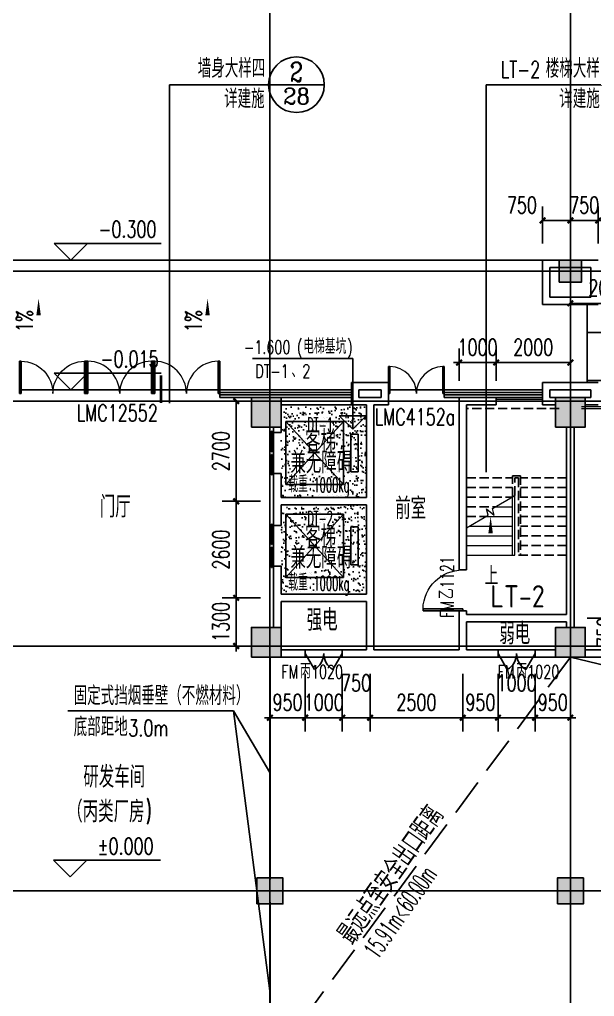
# Model space of a CAD drawing. Extents: x 1738711 to 2346805, y 1189731 to 2516152.
# Drawn here: x 1968442 to 1983942, y 1590683 to 1617006 of the extents above; entities that cross this region are included whole.
import ezdxf
from ezdxf.enums import TextEntityAlignment as Align

# ---------------------------------------------------------------- set-up
doc = ezdxf.new("R2010")
doc.units = 0
doc.header["$LTSCALE"] = 1000
doc.header["$MEASUREMENT"] = 0
doc.linetypes.add('DASH', pattern=[0.35, 0.25, -0.1])
doc.linetypes.add('复件 140224通州运河二期售楼部条件图_t3$0$X-ME SHAFT SH$0$X-B2$0$WATER_LINE', pattern=[0])
for name, color, linetype in [('_line1', 151, 'Continuous'), ('AR-TEXT', 7, 'Continuous'), ('COLUMN', 9, 'Continuous'), ('DIM_ELEV', 3, 'Continuous'), ('DIM_IDEN', 3, 'Continuous'), ('DIM_LEAD', 3, 'Continuous'), ('DIM_SYMB', 3, 'Continuous'), ('DOTE', 1, 'Continuous'), ('EVTR', 2, 'Continuous'), ('PUB_DIM', 3, 'Continuous'), ('PUB_HATCH', 8, 'Continuous'), ('PUB_TEXT', 7, 'Continuous'), ('WALL', 40, 'Continuous'), ('WINDOW', 144, 'Continuous'), ('WINDOW_TEXT', 7, 'Continuous'), ('文字', 6, 'Continuous'), ('疏散距离', 211, 'DASH'), ('看线', 8, 'Continuous')]:
    doc.layers.add(name, color=color, linetype=linetype)
doc.layers.add('STAIR', color=2, linetype='Continuous', lineweight=5)
doc.layers.add('栏杆', color=6, linetype='Continuous', lineweight=15)
doc.styles.add('_TCH_DIM', font='SIMPLEX', dxfattribs={"bigfont": 'GBCBIG'})
doc.styles.add('_TCH_DIM_T3', font='SIMPLEX', dxfattribs={"width": 0.705882, "bigfont": 'GBCBIG'})
doc.styles.add('_TCH_LABEL', font='COMPLEX', dxfattribs={"bigfont": 'GBCBIG'})
doc.styles.add('_TCH_WINDOW', font='SIMPLEX', dxfattribs={"height": 3.5, "bigfont": 'GBCBIG'})
doc.styles.get("Standard").update_dxf_attribs({"font": 'gbenor.shx', "bigfont": 'gbcbig.shx'})
doc.dimstyles.new('_TCH_ARCH&&150', dxfattribs={"dimtxt": 446.25, "dimasz": 150, "dimexe": 375, "dimexo": 450, "dimgap": 189.375, "dimtad": 1, "dimdec": 0, "dimzin": 0, "dimdsep": 46, "dimtxsty": '_TCH_DIM_T3', "dimblk": 'ARCHTICK', "dimcen": 0.09, "dimclrt": 7, "dimazin": 2, "dimtfac": 1, "dimtdec": 0, "dimtix": 1, "dimtmove": 2, "dimatfit": 3, "dimfxl": 1, "dimtolj": 1, "dimtzin": 0, "dimarcsym": 0})
pattern_1 = [(37.5, (0, 0), (-8.000156, 244.706619), [0, -193.04, 0, -215.9, 0, -206.375]), (7.5, (0, 0), (224.76164, 358.41255), [0, -104.14, 0, -173.99, 0, -66.675]), (327.5, (-156.2, 0), (395.496185, 0.718592), [0, -63.5, 0, -228.6, 0, -298.45]), (317.5, (-156.2, 0), (381.778226, 111.46466), [0, -31.75, 0, -149.86, 0, -171.45])]

# ---------------------------------------------------------------- blocks, each defined once
blk = doc.blocks.new('_ArchTick')
at = {"color": 0, "linetype": 'ByBlock', "const_width": 0.4}
blk.add_lwpolyline([(-0.5, -0.5), (0.5, 0.5)], dxfattribs=at)
blk = doc.blocks.new('*D2020')
at = {"layer": 'Defpoints', "color": 0, "transparency": 16777216}
for p in [(1985342, 1609358), (1983292, 1608125), (1985342, 1608125)]:
    blk.add_point(p, dxfattribs=at)
at = {"layer": 'PUB_DIM', "color": 0, "lineweight": -2, "transparency": 16777216}
for p, q in [((1983292, 1608575), (1983292, 1609733)), ((1985342, 1608575), (1985342, 1609733)), ((1983292, 1609358), (1985342, 1609358))]:
    blk.add_line(p, q, dxfattribs=at)
at = {"layer": 'PUB_DIM', "color": 0, "lineweight": -2, "transparency": 16777216, "xscale": 150, "yscale": 150, "zscale": 150, "rotation": 180}
blk.add_blockref('_ArchTick', (1983292, 1609358), dxfattribs=at)
at = {"layer": 'PUB_DIM', "color": 0, "lineweight": -2, "transparency": 16777216, "xscale": 150, "yscale": 150, "zscale": 150}
blk.add_blockref('_ArchTick', (1985342, 1609358), dxfattribs=at)
at = {"layer": 'PUB_DIM', "color": 7, "transparency": 16777216, "insert": (1984317, 1609771), "char_height": 446.2, "attachment_point": 5, "style": '_TCH_DIM_T3'}
blk.add_mtext('\\A1;2050', dxfattribs=at)
blk = doc.blocks.new('*D2381')
at = {"layer": 'Defpoints', "color": 0, "transparency": 16777216}
for p in [(1981292, 1607763), (1980292, 1606825), (1981292, 1606825)]:
    blk.add_point(p, dxfattribs=at)
at = {"layer": 'PUB_DIM', "color": 0, "lineweight": -2, "transparency": 16777216}
for p, q in [((1980292, 1607275), (1980292, 1608138)), ((1981292, 1607275), (1981292, 1608138)), ((1980292, 1607763), (1980142, 1607763)), ((1980292, 1607763), (1981292, 1607763)), ((1981292, 1607763), (1981442, 1607763))]:
    blk.add_line(p, q, dxfattribs=at)
at = {"layer": 'PUB_DIM', "color": 0, "lineweight": -2, "transparency": 16777216, "xscale": 150, "yscale": 150, "zscale": 150}
blk.add_blockref('_ArchTick', (1980292, 1607763), dxfattribs=at)
at = {"layer": 'PUB_DIM', "color": 0, "lineweight": -2, "transparency": 16777216, "xscale": 150, "yscale": 150, "zscale": 150, "rotation": 180}
blk.add_blockref('_ArchTick', (1981292, 1607763), dxfattribs=at)
at = {"layer": 'PUB_DIM', "color": 7, "transparency": 16777216, "insert": (1980792, 1608175), "char_height": 446.2, "attachment_point": 5, "style": '_TCH_DIM_T3'}
blk.add_mtext('\\A1;1000', dxfattribs=at)
blk = doc.blocks.new('*D2382')
at = {"layer": 'Defpoints', "color": 0, "transparency": 16777216}
for p in [(1983292, 1607763), (1981292, 1606825), (1983292, 1606825)]:
    blk.add_point(p, dxfattribs=at)
at = {"layer": 'PUB_DIM', "color": 0, "lineweight": -2, "transparency": 16777216}
for p, q in [((1981292, 1607275), (1981292, 1608138)), ((1983292, 1607275), (1983292, 1608138)), ((1981292, 1607763), (1983292, 1607763))]:
    blk.add_line(p, q, dxfattribs=at)
at = {"layer": 'PUB_DIM', "color": 0, "lineweight": -2, "transparency": 16777216, "xscale": 150, "yscale": 150, "zscale": 150, "rotation": 180}
blk.add_blockref('_ArchTick', (1981292, 1607763), dxfattribs=at)
at = {"layer": 'PUB_DIM', "color": 0, "lineweight": -2, "transparency": 16777216, "xscale": 150, "yscale": 150, "zscale": 150}
blk.add_blockref('_ArchTick', (1983292, 1607763), dxfattribs=at)
at = {"layer": 'PUB_DIM', "color": 7, "transparency": 16777216, "insert": (1982292, 1608175), "char_height": 446.2, "attachment_point": 5, "style": '_TCH_DIM_T3'}
blk.add_mtext('\\A1;2000', dxfattribs=at)
blk = doc.blocks.new('*D2731')
at = {"layer": 'Defpoints', "color": 0, "transparency": 16777216}
for p in [(1983292, 1600875), (1984654, 1600875), (1983292, 1600125)]:
    blk.add_point(p, dxfattribs=at)
at = {"layer": 'PUB_DIM', "color": 0, "lineweight": -2, "transparency": 16777216}
for p, q in [((1984654, 1600875), (1984654, 1601025)), ((1983742, 1600875), (1985029, 1600875)), ((1984654, 1600125), (1984654, 1600875)), ((1983742, 1600125), (1985029, 1600125)), ((1984654, 1600125), (1984654, 1599975))]:
    blk.add_line(p, q, dxfattribs=at)
at = {"layer": 'PUB_DIM', "color": 0, "lineweight": -2, "transparency": 16777216, "xscale": 150, "yscale": 150, "zscale": 150}
for p, rotation in [((1984654, 1600875), 270), ((1984654, 1600125), 90)]:
    blk.add_blockref('_ArchTick', p, dxfattribs=dict(at, rotation=rotation))
at = {"layer": 'PUB_DIM', "color": 7, "transparency": 16777216, "insert": (1984242, 1600500), "char_height": 446.2, "attachment_point": 5, "rotation": 90, "style": '_TCH_DIM_T3'}
blk.add_mtext('\\A1;750', dxfattribs=at)
blk = doc.blocks.new('*D2733')
at = {"layer": 'Defpoints', "color": 0, "transparency": 16777216}
for p in [(1974283, 1601425), (1975392, 1601425), (1975392, 1600125)]:
    blk.add_point(p, dxfattribs=at)
at = {"layer": 'PUB_DIM', "color": 0, "lineweight": -2, "transparency": 16777216}
for p, q in [((1974283, 1601425), (1974283, 1601575)), ((1974942, 1601425), (1973908, 1601425)), ((1974283, 1600125), (1974283, 1601425)), ((1974942, 1600125), (1973908, 1600125)), ((1974283, 1600125), (1974283, 1599975))]:
    blk.add_line(p, q, dxfattribs=at)
at = {"layer": 'PUB_DIM', "color": 0, "lineweight": -2, "transparency": 16777216, "xscale": 150, "yscale": 150, "zscale": 150}
for p, rotation in [((1974283, 1601425), 270), ((1974283, 1600125), 90)]:
    blk.add_blockref('_ArchTick', p, dxfattribs=dict(at, rotation=rotation))
at = {"layer": 'PUB_DIM', "color": 7, "transparency": 16777216, "insert": (1973871, 1600775), "char_height": 446.2, "attachment_point": 5, "rotation": 90, "style": '_TCH_DIM_T3'}
blk.add_mtext('\\A1;1300', dxfattribs=at)
blk = doc.blocks.new('*D2734')
at = {"layer": 'Defpoints', "color": 0, "transparency": 16777216}
for p in [(1974283, 1604025), (1975392, 1604025), (1975392, 1601425)]:
    blk.add_point(p, dxfattribs=at)
at = {"layer": 'PUB_DIM', "color": 0, "lineweight": -2, "transparency": 16777216}
for p, q in [((1974942, 1604025), (1973908, 1604025)), ((1974283, 1601425), (1974283, 1604025)), ((1974942, 1601425), (1973908, 1601425))]:
    blk.add_line(p, q, dxfattribs=at)
at = {"layer": 'PUB_DIM', "color": 0, "lineweight": -2, "transparency": 16777216, "xscale": 150, "yscale": 150, "zscale": 150}
for p, rotation in [((1974283, 1604025), 90), ((1974283, 1601425), 270)]:
    blk.add_blockref('_ArchTick', p, dxfattribs=dict(at, rotation=rotation))
at = {"layer": 'PUB_DIM', "color": 7, "transparency": 16777216, "insert": (1973871, 1602725), "char_height": 446.2, "attachment_point": 5, "rotation": 90, "style": '_TCH_DIM_T3'}
blk.add_mtext('\\A1;2600', dxfattribs=at)
blk = doc.blocks.new('*D2735')
at = {"layer": 'Defpoints', "color": 0, "transparency": 16777216}
for p in [(1974283, 1606725), (1975392, 1606725), (1975392, 1604025)]:
    blk.add_point(p, dxfattribs=at)
at = {"layer": 'PUB_DIM', "color": 0, "lineweight": -2, "transparency": 16777216}
for p, q in [((1974942, 1606725), (1973908, 1606725)), ((1974283, 1604025), (1974283, 1606725)), ((1974942, 1604025), (1973908, 1604025))]:
    blk.add_line(p, q, dxfattribs=at)
at = {"layer": 'PUB_DIM', "color": 0, "lineweight": -2, "transparency": 16777216, "xscale": 150, "yscale": 150, "zscale": 150}
for p, rotation in [((1974283, 1606725), 90), ((1974283, 1604025), 270)]:
    blk.add_blockref('_ArchTick', p, dxfattribs=dict(at, rotation=rotation))
at = {"layer": 'PUB_DIM', "color": 7, "transparency": 16777216, "insert": (1973871, 1605375), "char_height": 446.2, "attachment_point": 5, "rotation": 90, "style": '_TCH_DIM_T3'}
blk.add_mtext('\\A1;2700', dxfattribs=at)
blk = doc.blocks.new('*D2791')
at = {"layer": 'Defpoints', "color": 0, "transparency": 16777216}
for p in [(1975192, 1599825), (1976142, 1599825), (1976142, 1598194)]:
    blk.add_point(p, dxfattribs=at)
at = {"layer": 'PUB_DIM', "color": 0, "lineweight": -2, "transparency": 16777216}
for p, q in [((1975192, 1599375), (1975192, 1597819)), ((1976142, 1599375), (1976142, 1597819)), ((1975192, 1598194), (1975042, 1598194)), ((1975192, 1598194), (1976142, 1598194)), ((1976142, 1598194), (1976292, 1598194))]:
    blk.add_line(p, q, dxfattribs=at)
at = {"layer": 'PUB_DIM', "color": 0, "lineweight": -2, "transparency": 16777216, "xscale": 150, "yscale": 150, "zscale": 150}
blk.add_blockref('_ArchTick', (1975192, 1598194), dxfattribs=at)
at = {"layer": 'PUB_DIM', "color": 0, "lineweight": -2, "transparency": 16777216, "xscale": 150, "yscale": 150, "zscale": 150, "rotation": 180}
blk.add_blockref('_ArchTick', (1976142, 1598194), dxfattribs=at)
at = {"layer": 'PUB_DIM', "color": 7, "transparency": 16777216, "insert": (1975667, 1598607), "char_height": 446.2, "attachment_point": 5, "style": '_TCH_DIM_T3'}
blk.add_mtext('\\A1;950', dxfattribs=at)
blk = doc.blocks.new('*D2792')
at = {"layer": 'Defpoints', "color": 0, "transparency": 16777216}
for p in [(1976142, 1599825), (1977142, 1599825), (1977142, 1598194)]:
    blk.add_point(p, dxfattribs=at)
at = {"layer": 'PUB_DIM', "color": 0, "lineweight": -2, "transparency": 16777216}
for p, q in [((1976142, 1599375), (1976142, 1597819)), ((1977142, 1599375), (1977142, 1597819)), ((1976142, 1598194), (1975992, 1598194)), ((1976142, 1598194), (1977142, 1598194)), ((1977142, 1598194), (1977292, 1598194))]:
    blk.add_line(p, q, dxfattribs=at)
at = {"layer": 'PUB_DIM', "color": 0, "lineweight": -2, "transparency": 16777216, "xscale": 150, "yscale": 150, "zscale": 150}
blk.add_blockref('_ArchTick', (1976142, 1598194), dxfattribs=at)
at = {"layer": 'PUB_DIM', "color": 0, "lineweight": -2, "transparency": 16777216, "xscale": 150, "yscale": 150, "zscale": 150, "rotation": 180}
blk.add_blockref('_ArchTick', (1977142, 1598194), dxfattribs=at)
at = {"layer": 'PUB_DIM', "color": 7, "transparency": 16777216, "insert": (1976642, 1598607), "char_height": 446.2, "attachment_point": 5, "style": '_TCH_DIM_T3'}
blk.add_mtext('\\A1;1000', dxfattribs=at)
blk = doc.blocks.new('*D2793')
at = {"layer": 'Defpoints', "color": 0, "transparency": 16777216}
for p in [(1977142, 1599825), (1977892, 1599825), (1977892, 1598194)]:
    blk.add_point(p, dxfattribs=at)
at = {"layer": 'PUB_DIM', "color": 0, "lineweight": -2, "transparency": 16777216}
for p, q in [((1977142, 1599375), (1977142, 1597819)), ((1977892, 1599375), (1977892, 1597819)), ((1977142, 1598194), (1977892, 1598194))]:
    blk.add_line(p, q, dxfattribs=at)
at = {"layer": 'PUB_DIM', "color": 0, "lineweight": -2, "transparency": 16777216, "xscale": 150, "yscale": 150, "zscale": 150, "rotation": 180}
blk.add_blockref('_ArchTick', (1977142, 1598194), dxfattribs=at)
at = {"layer": 'PUB_DIM', "color": 0, "lineweight": -2, "transparency": 16777216, "xscale": 150, "yscale": 150, "zscale": 150}
blk.add_blockref('_ArchTick', (1977892, 1598194), dxfattribs=at)
at = {"layer": 'PUB_DIM', "color": 7, "transparency": 16777216, "insert": (1977517, 1599132), "char_height": 446.2, "attachment_point": 5, "style": '_TCH_DIM_T3'}
blk.add_mtext('\\A1;750', dxfattribs=at)
blk = doc.blocks.new('*D2794')
at = {"layer": 'Defpoints', "color": 0, "transparency": 16777216}
for p in [(1977892, 1599825), (1980392, 1599825), (1980392, 1598194)]:
    blk.add_point(p, dxfattribs=at)
at = {"layer": 'PUB_DIM', "color": 0, "lineweight": -2, "transparency": 16777216}
for p, q in [((1977892, 1599375), (1977892, 1597819)), ((1980392, 1599375), (1980392, 1597819)), ((1977892, 1598194), (1980392, 1598194))]:
    blk.add_line(p, q, dxfattribs=at)
at = {"layer": 'PUB_DIM', "color": 0, "lineweight": -2, "transparency": 16777216, "xscale": 150, "yscale": 150, "zscale": 150, "rotation": 180}
blk.add_blockref('_ArchTick', (1977892, 1598194), dxfattribs=at)
at = {"layer": 'PUB_DIM', "color": 0, "lineweight": -2, "transparency": 16777216, "xscale": 150, "yscale": 150, "zscale": 150}
blk.add_blockref('_ArchTick', (1980392, 1598194), dxfattribs=at)
at = {"layer": 'PUB_DIM', "color": 7, "transparency": 16777216, "insert": (1979142, 1598607), "char_height": 446.2, "attachment_point": 5, "style": '_TCH_DIM_T3'}
blk.add_mtext('\\A1;2500', dxfattribs=at)
blk = doc.blocks.new('*D2795')
at = {"layer": 'Defpoints', "color": 0, "transparency": 16777216}
for p in [(1980392, 1599825), (1981342, 1599825), (1981342, 1598194)]:
    blk.add_point(p, dxfattribs=at)
at = {"layer": 'PUB_DIM', "color": 0, "lineweight": -2, "transparency": 16777216}
for p, q in [((1980392, 1599375), (1980392, 1597819)), ((1981342, 1599375), (1981342, 1597819)), ((1980392, 1598194), (1980242, 1598194)), ((1980392, 1598194), (1981342, 1598194)), ((1981342, 1598194), (1981492, 1598194))]:
    blk.add_line(p, q, dxfattribs=at)
at = {"layer": 'PUB_DIM', "color": 0, "lineweight": -2, "transparency": 16777216, "xscale": 150, "yscale": 150, "zscale": 150}
blk.add_blockref('_ArchTick', (1980392, 1598194), dxfattribs=at)
at = {"layer": 'PUB_DIM', "color": 0, "lineweight": -2, "transparency": 16777216, "xscale": 150, "yscale": 150, "zscale": 150, "rotation": 180}
blk.add_blockref('_ArchTick', (1981342, 1598194), dxfattribs=at)
at = {"layer": 'PUB_DIM', "color": 7, "transparency": 16777216, "insert": (1980867, 1598607), "char_height": 446.2, "attachment_point": 5, "style": '_TCH_DIM_T3'}
blk.add_mtext('\\A1;950', dxfattribs=at)
blk = doc.blocks.new('*D2796')
at = {"layer": 'Defpoints', "color": 0, "transparency": 16777216}
for p in [(1981342, 1599825), (1982342, 1599825), (1982342, 1598194)]:
    blk.add_point(p, dxfattribs=at)
at = {"layer": 'PUB_DIM', "color": 0, "lineweight": -2, "transparency": 16777216}
for p, q in [((1981342, 1599375), (1981342, 1597819)), ((1982342, 1599375), (1982342, 1597819)), ((1981342, 1598194), (1982342, 1598194))]:
    blk.add_line(p, q, dxfattribs=at)
at = {"layer": 'PUB_DIM', "color": 0, "lineweight": -2, "transparency": 16777216, "xscale": 150, "yscale": 150, "zscale": 150, "rotation": 180}
blk.add_blockref('_ArchTick', (1981342, 1598194), dxfattribs=at)
at = {"layer": 'PUB_DIM', "color": 0, "lineweight": -2, "transparency": 16777216, "xscale": 150, "yscale": 150, "zscale": 150}
blk.add_blockref('_ArchTick', (1982342, 1598194), dxfattribs=at)
at = {"layer": 'PUB_DIM', "color": 7, "transparency": 16777216, "insert": (1981842, 1599132), "char_height": 446.2, "attachment_point": 5, "style": '_TCH_DIM_T3'}
blk.add_mtext('\\A1;1000', dxfattribs=at)
blk = doc.blocks.new('*D2797')
at = {"layer": 'Defpoints', "color": 0, "transparency": 16777216}
for p in [(1982342, 1599825), (1983292, 1599825), (1983292, 1598194)]:
    blk.add_point(p, dxfattribs=at)
at = {"layer": 'PUB_DIM', "color": 0, "lineweight": -2, "transparency": 16777216}
for p, q in [((1982342, 1599375), (1982342, 1597819)), ((1983292, 1599375), (1983292, 1597819)), ((1982342, 1598194), (1982192, 1598194)), ((1982342, 1598194), (1983292, 1598194)), ((1983292, 1598194), (1983442, 1598194))]:
    blk.add_line(p, q, dxfattribs=at)
at = {"layer": 'PUB_DIM', "color": 0, "lineweight": -2, "transparency": 16777216, "xscale": 150, "yscale": 150, "zscale": 150}
blk.add_blockref('_ArchTick', (1982342, 1598194), dxfattribs=at)
at = {"layer": 'PUB_DIM', "color": 0, "lineweight": -2, "transparency": 16777216, "xscale": 150, "yscale": 150, "zscale": 150, "rotation": 180}
blk.add_blockref('_ArchTick', (1983292, 1598194), dxfattribs=at)
at = {"layer": 'PUB_DIM', "color": 7, "transparency": 16777216, "insert": (1982817, 1598607), "char_height": 446.2, "attachment_point": 5, "style": '_TCH_DIM_T3'}
blk.add_mtext('\\A1;950', dxfattribs=at)
blk = doc.blocks.new('*D2956')
at = {"layer": 'Defpoints', "color": 0, "transparency": 16777216}
for p in [(1983292, 1611593), (1982542, 1610525), (1983292, 1610525)]:
    blk.add_point(p, dxfattribs=at)
at = {"layer": 'PUB_DIM', "color": 0, "lineweight": -2, "transparency": 16777216}
for p, q in [((1982542, 1610975), (1982542, 1611968)), ((1983292, 1610975), (1983292, 1611968)), ((1982542, 1611593), (1983292, 1611593))]:
    blk.add_line(p, q, dxfattribs=at)
at = {"layer": 'PUB_DIM', "color": 0, "lineweight": -2, "transparency": 16777216, "xscale": 150, "yscale": 150, "zscale": 150, "rotation": 180}
blk.add_blockref('_ArchTick', (1982542, 1611593), dxfattribs=at)
at = {"layer": 'PUB_DIM', "color": 0, "lineweight": -2, "transparency": 16777216, "xscale": 150, "yscale": 150, "zscale": 150}
blk.add_blockref('_ArchTick', (1983292, 1611593), dxfattribs=at)
at = {"layer": 'PUB_DIM', "color": 7, "transparency": 16777216, "insert": (1981987, 1612006), "char_height": 446.2, "attachment_point": 5, "style": '_TCH_DIM_T3'}
blk.add_mtext('\\A1;750', dxfattribs=at)
blk = doc.blocks.new('*D2957')
at = {"layer": 'Defpoints', "color": 0, "transparency": 16777216}
for p in [(1984042, 1611593), (1983292, 1610525), (1984042, 1610525)]:
    blk.add_point(p, dxfattribs=at)
at = {"layer": 'PUB_DIM', "color": 0, "lineweight": -2, "transparency": 16777216}
for p, q in [((1983292, 1610975), (1983292, 1611968)), ((1984042, 1610975), (1984042, 1611968)), ((1983292, 1611593), (1983142, 1611593)), ((1983292, 1611593), (1984042, 1611593)), ((1984042, 1611593), (1984192, 1611593))]:
    blk.add_line(p, q, dxfattribs=at)
at = {"layer": 'PUB_DIM', "color": 0, "lineweight": -2, "transparency": 16777216, "xscale": 150, "yscale": 150, "zscale": 150}
blk.add_blockref('_ArchTick', (1983292, 1611593), dxfattribs=at)
at = {"layer": 'PUB_DIM', "color": 0, "lineweight": -2, "transparency": 16777216, "xscale": 150, "yscale": 150, "zscale": 150, "rotation": 180}
blk.add_blockref('_ArchTick', (1984042, 1611593), dxfattribs=at)
at = {"layer": 'PUB_DIM', "color": 7, "transparency": 16777216, "insert": (1983667, 1612006), "char_height": 446.2, "attachment_point": 5, "style": '_TCH_DIM_T3'}
blk.add_mtext('\\A1;750', dxfattribs=at)
blk = doc.blocks.new('_FZH')
blk.add_lwpolyline([(-0.5, -0.5), (0.5, -0.5), (0.5, 0.5), (-0.5, 0.5)], close=True)
at = {"layer": 'PUB_HATCH'}
blk.add_solid([(-0.5, -0.5), (0.5, -0.5), (-0.5, 0.5), (0.5, 0.5)], dxfattribs=at)
blk = doc.blocks.new('$DorLib2D$00000002')
for p, q in [((-0.5, 0), (-0.5, 0.4875)), ((-0.475, 0.4875), (-0.5, 0.4875)), ((-0.475, 0), (-0.475, 0.4875)), ((0.475, 0), (0.475, 0.4875)), ((0.475, 0.4875), (0.5, 0.4875)), ((0.5, 0), (0.5, 0.4875)), ((-0.5, 0), (-0.475, 0)), ((0.5, 0), (0.475, 0))]:
    blk.add_line(p, q)
at = {"lineweight": 13}
for centre, start, end in [((-0.4875, 0), 0, 88.53072), ((0.4875, 0), 91.46928, 180)]:
    blk.add_arc(centre, 0.4875, start, end, dxfattribs=at)
blk = doc.blocks.new('$TCHSYS$WIN2D')
for p, q in [((-0.5, 0.5), (0.5, 0.5)), ((-0.5, 0.5), (-0.5, -0.5)), ((0.5, 0.5), (0.5, -0.5)), ((0.5, 0.1667), (-0.5, 0.1667)), ((0.5, -0.1667), (-0.5, -0.1667)), ((-0.5, -0.5), (0.5, -0.5))]:
    blk.add_line(p, q)
blk = doc.blocks.new('$DORLIB2D$00000127')
at = {"color": 0}
for points in [[(-0.533, 0.795), (-0.533, 0.69)], [(-0.033, 0.795), (-0.533, 0.795)], [(-0.033, 0.795), (-0.033, 0.69)], [(0.533, 0.795), (0.033, 0.795)], [(0.033, 0.795), (0.033, 0.69)], [(0.533, 0.795), (0.533, 0.69)], [(-0.033, 0.69), (-0.533, 0.69)], [(0.5, 0.5), (-0.5, 0.5)], [(0.533, 0.69), (0.033, 0.69)]]:
    blk.add_lwpolyline(points, dxfattribs=at)
blk = doc.blocks.new('$DorLib2D$00000001')
for p, q in [((0.45, 0.975), (0.5, 0.975)), ((0.45, 0), (0.45, 0.975)), ((0.5, 0), (0.5, 0.975)), ((0.5, 0), (0.45, 0))]:
    blk.add_line(p, q)
at = {"lineweight": 13}
blk.add_arc((0.475, 0), 0.975, 91.4693, 180, dxfattribs=at)
blk = doc.blocks.new('$DorLib2D$00000231')
at = {"color": 0}
for p, q in [((-0.5, 0), (-0.25, 0.433)), ((0.5, 0), (0.25, 0.433))]:
    blk.add_line(p, q, dxfattribs=at)
for centre, start, end in [((-0.5, 0), 0, 60), ((0.5, 0), 120, 180)]:
    blk.add_arc(centre, 0.5, start, end, dxfattribs=at)

msp = doc.modelspace()

# ---------------------------------------------------------------- hatches: boundary and pattern name
at = {"layer": '看线'}
h = msp.add_hatch(dxfattribs=at)
h.set_pattern_fill('碎沙', color=256, scale=100, style=0)
h.set_pattern_definition(pattern_1)
h.paths.add_polyline_path([(1977791.9, 1606625.4), (1975491.9, 1606625.4), (1975491.9, 1604125.4), (1977791.9, 1604125.4)])
h = msp.add_hatch(dxfattribs=at)
h.set_pattern_fill('碎沙', color=256, scale=100, style=0)
h.set_pattern_definition(pattern_1)
h.paths.add_polyline_path([(1975491.9, 1603925.4), (1977791.9, 1603925.4), (1977791.9, 1601525.4), (1975491.9, 1601525.4)])

# ---------------------------------------------------------------- linework, layer by layer
at = {"layer": '_line1'}
for points in [[(1959741.9, 1610525.4), (1982541.9, 1610525.4)], [(1959741.9, 1610225.4), (1982541.9, 1610225.4)], [(1983741.9, 1609325.4), (1983741.9, 1607225.4)]]:
    msp.add_lwpolyline(points, dxfattribs=at)
at = {"layer": 'DIM_ELEV'}
for p, q in [((1969826.1, 1610525.4), (1969376.1, 1610975.4)), ((1969376.1, 1610975.4), (1972262.2, 1610975.4)), ((1969826.1, 1610525.4), (1970276.1, 1610975.4)), ((1986658.2, 1608575.4), (1983772, 1608575.4)), ((1977423.3, 1607873.6), (1974722.8, 1607873.6)), ((1977423.3, 1605971.8), (1977423.3, 1607873.6)), ((1969826.1, 1607025.4), (1969376.1, 1607475.4)), ((1969376.1, 1607475.4), (1972262.2, 1607475.4)), ((1969826.1, 1607025.4), (1970276.1, 1607475.4)), ((1986658.2, 1607275.4), (1983772, 1607275.4)), ((1977423.3, 1605971.8), (1977063.3, 1606331.8)), ((1977783.3, 1606331.8), (1977063.3, 1606331.8)), ((1977423.3, 1605971.8), (1977783.3, 1606331.8)), ((1969803.5, 1593901.9), (1969353.5, 1594351.9)), ((1969353.5, 1594351.9), (1972239.6, 1594351.9)), ((1969803.5, 1593901.9), (1970253.5, 1594351.9))]:
    msp.add_line(p, q, dxfattribs=at)
at = {"layer": 'DIM_IDEN'}
for p, q in [((1972481.3, 1615249.3), (1975158.2, 1615249.3)), ((1972481.3, 1606671.3), (1972481.3, 1615249.3)), ((1976658.2, 1615249.3), (1975158.2, 1615249.3)), ((1981024.7, 1615249.3), (1984193, 1615249.3)), ((1981024.7, 1604807.9), (1981024.7, 1615249.3))]:
    msp.add_line(p, q, dxfattribs=at)
at = {"layer": 'DIM_IDEN', "const_width": 75}
msp.add_lwpolyline([(1972256.3, 1606671.3), (1972256.3, 1607421.3)], dxfattribs=at)
at = {"layer": 'DIM_IDEN'}
msp.add_lwpolyline([(1981024.7, 1604807.9, 1), (1981024.7, 1604807.9, 1)], format="xyb", close=True, dxfattribs=at)
msp.add_circle((1975908.2, 1615249.3), 750, dxfattribs=at)
at = {"layer": 'DIM_LEAD'}
for p, q in [((1974207.7, 1598376.5), (1969743, 1598376.5)), ((1975191.9, 1596713.2), (1974207.7, 1598376.5)), ((1975191.9, 1590833.1), (1974207.7, 1598376.5))]:
    msp.add_line(p, q, dxfattribs=at)
at = {"layer": 'DIM_SYMB'}
for points in [[(1968956, 1608190.4, 0, 0, 0), (1968956, 1609486.8, 0, 120, 0), (1968956, 1609036.8, 0, 0, 0)], [(1973511, 1608190.4, 0, 0, 0), (1973511, 1609486.8, 0, 120, 0), (1973511, 1609036.8, 0, 0, 0)], [(1981141.9, 1602445.4, 0, 0, 0), (1981141.9, 1603615.4, 0, 120, 0), (1981141.9, 1603165.4, 0, 0, 0)]]:
    msp.add_lwpolyline(points, format="xyseb", dxfattribs=at)
at = {"layer": 'DOTE'}
for p, q in [((1975191.9, 1622149.3), (1975191.9, 1584457.1)), ((1983291.9, 1622149.3), (1983291.9, 1584457.1)), ((1958991.9, 1610225.4), (2001891.9, 1610225.4)), ((1919991.9, 1606725.4), (2001891.9, 1606725.4)), ((2001891.9, 1600125.4), (1919991.9, 1600125.4)), ((2001891.9, 1593525.4), (1919991.9, 1593525.4))]:
    msp.add_line(p, q, dxfattribs=at)
at = {"layer": 'EVTR', "linetype": '复件 140224通州运河二期售楼部条件图_t3$0$X-ME SHAFT SH$0$X-B2$0$WATER_LINE'}
for p, q in [((1977176.9, 1606175.4), (1975616.9, 1606175.4)), ((1975616.9, 1606175.4), (1975616.9, 1604475.4)), ((1977176.9, 1606175.4), (1975616.9, 1604475.4)), ((1975616.9, 1606175.4), (1977176.9, 1604475.4)), ((1977176.9, 1604475.4), (1977176.9, 1606175.4)), ((1977371.9, 1605835.4), (1977371.9, 1604815.4)), ((1977371.9, 1605835.4), (1977566.9, 1605835.4)), ((1977566.9, 1604815.4), (1977566.9, 1605835.4)), ((1977371.9, 1604815.4), (1977566.9, 1604815.4)), ((1975616.9, 1604475.4), (1977176.9, 1604475.4)), ((1977176.9, 1603675.4), (1975616.9, 1603675.4)), ((1977176.9, 1603675.4), (1975616.9, 1601975.4)), ((1975616.9, 1603675.4), (1977176.9, 1601975.4)), ((1975616.9, 1601975.4), (1975616.9, 1603675.4)), ((1977176.9, 1601975.4), (1977176.9, 1603675.4)), ((1977566.9, 1603335.4), (1977371.9, 1603335.4)), ((1977371.9, 1603335.4), (1977371.9, 1602315.4)), ((1977566.9, 1602315.4), (1977566.9, 1603335.4)), ((1977371.9, 1602315.4), (1977566.9, 1602315.4)), ((1975616.9, 1601975.4), (1977176.9, 1601975.4))]:
    msp.add_line(p, q, dxfattribs=at)
at = {"layer": 'STAIR'}
for p, q in [((1981189, 1603830.3), (1981791.9, 1604178.4)), ((1981731.9, 1602575.4), (1981731.9, 1604143.8)), ((1981791.9, 1602575.4), (1981791.9, 1604178.4)), ((1981267.1, 1603875.4), (1981731.9, 1603875.4)), ((1980491.9, 1603312.4), (1981077.5, 1603650.5)), ((1981016.7, 1603615.4), (1981731.9, 1603615.4)), ((1981077.5, 1603650.5), (1981031.3, 1603822.8)), ((1981031.3, 1603822.8), (1981237.3, 1603649.9)), ((1981237.3, 1603649.9), (1981189, 1603830.3)), ((1980566.4, 1603355.4), (1981731.9, 1603355.4)), ((1980491.9, 1603095.4), (1981731.9, 1603095.4)), ((1980491.9, 1602835.4), (1981731.9, 1602835.4)), ((1980491.9, 1602575.4), (1981791.9, 1602575.4))]:
    msp.add_line(p, q, dxfattribs=at)
at = {"layer": 'WALL', "linetype": '复件 140224通州运河二期售楼部条件图_t3$0$X-ME SHAFT SH$0$X-B2$0$WATER_LINE'}
for p, q in [((1982541.9, 1610525.4), (1984041.9, 1610525.4)), ((1982541.9, 1610525.4), (1982541.9, 1609325.4)), ((1982741.9, 1610325.4), (1983841.9, 1610325.4)), ((1982741.9, 1610325.4), (1982741.9, 1609525.4)), ((1983841.9, 1609525.4), (1983841.9, 1610325.4)), ((1983841.9, 1609525.4), (1982741.9, 1609525.4)), ((1984041.9, 1609325.4), (1982541.9, 1609325.4)), ((1977391.9, 1607225.4), (1978391.9, 1607225.4)), ((1977391.9, 1607025.4), (1977391.9, 1607225.4)), ((1977391.9, 1606825.4), (1977391.9, 1607025.4)), ((1977591.9, 1607025.4), (1978191.9, 1607025.4)), ((1977591.9, 1606925.4), (1977591.9, 1607025.4)), ((1978191.9, 1607025.4), (1978191.9, 1606925.4)), ((1978391.9, 1607225.4), (1978391.9, 1606925.4)), ((1978391.9, 1606825.4), (1978391.9, 1607025.4)), ((1982541.9, 1607225.4), (1982541.9, 1607025.4)), ((1984041.9, 1607225.4), (1982541.9, 1607225.4)), ((1982541.9, 1606825.4), (1982541.9, 1607025.4)), ((1982741.9, 1607025.4), (1982741.9, 1606925.4)), ((1983841.9, 1607025.4), (1982741.9, 1607025.4)), ((1983841.9, 1607025.4), (1983841.9, 1606825.4)), ((1977391.9, 1606625.4), (1977391.9, 1606825.4)), ((1977591.9, 1606825.4), (1977591.9, 1606925.4)), ((1977591.9, 1606825.4), (1977891.9, 1606825.4)), ((1977891.9, 1606825.4), (1978191.9, 1606825.4)), ((1978191.9, 1606925.4), (1978191.9, 1606825.4)), ((1978391.9, 1606925.4), (1978391.9, 1606625.4)), ((1980291.9, 1606825.4), (1981291.9, 1606825.4)), ((1981291.9, 1606825.4), (1981291.9, 1606625.4)), ((1982541.9, 1606625.4), (1982541.9, 1606825.4)), ((1982741.9, 1606825.4), (1982741.9, 1606925.4)), ((1982741.9, 1606825.4), (1982891.9, 1606825.4)), ((1983691.9, 1606825.4), (1983841.9, 1606825.4)), ((1977391.9, 1606625.4), (1977791.9, 1606625.4)), ((1977991.9, 1606625.4), (1978391.9, 1606625.4)), ((1980491.9, 1606625.4), (1981291.9, 1606625.4)), ((1982541.9, 1606625.4), (1982891.9, 1606625.4)), ((1983691.9, 1606625.4), (1983941.9, 1606625.4)), ((1983941.9, 1606625.4), (1984041.9, 1606625.4)), ((1975491.9, 1604125.4), (1977791.9, 1604125.4)), ((1975491.9, 1603925.4), (1977791.9, 1603925.4)), ((1975491.9, 1601525.4), (1977791.9, 1601525.4)), ((1975491.9, 1601325.4), (1977791.9, 1601325.4))]:
    msp.add_line(p, q, dxfattribs=at)
at = {"layer": 'WALL'}
for p, q in [((1980291.9, 1606825.4), (1980291.9, 1602175.4)), ((1977791.9, 1606625.4), (1977791.9, 1604125.4)), ((1977991.9, 1606625.4), (1977991.9, 1604125.4)), ((1980491.9, 1602175.4), (1980491.9, 1606625.4)), ((1975291.9, 1606025.4), (1975291.9, 1605875.4)), ((1975491.9, 1605875.4), (1975491.9, 1606025.4)), ((1983191.9, 1603525.4), (1983191.9, 1606025.4)), ((1983391.9, 1603525.4), (1983391.9, 1606025.4)), ((1975291.9, 1605875.4), (1975491.9, 1605875.4)), ((1975491.9, 1604775.4), (1975291.9, 1604775.4)), ((1975291.9, 1604775.4), (1975291.9, 1604125.4)), ((1975491.9, 1604125.4), (1975491.9, 1604775.4)), ((1975291.9, 1604125.4), (1975291.9, 1604025.4)), ((1975491.9, 1604125.4), (1975491.9, 1604125.4)), ((1977891.7, 1604121.4), (1977895.7, 1604121.3)), ((1977991.9, 1604125.4), (1977991.9, 1604025.4)), ((1975291.9, 1604025.4), (1975291.9, 1603375.4)), ((1975491.9, 1603375.4), (1975491.9, 1603925.4)), ((1977791.9, 1603925.4), (1977791.9, 1601525.4)), ((1977991.9, 1604025.4), (1977991.9, 1601525.4)), ((1975291.9, 1603375.4), (1975491.9, 1603375.4)), ((1983191.9, 1600975.4), (1983191.9, 1603525.4)), ((1983391.9, 1600875.4), (1983391.9, 1603525.4)), ((1975491.9, 1602275.4), (1975291.9, 1602275.4)), ((1975291.9, 1602275.4), (1975291.9, 1601525.4)), ((1975491.9, 1601525.4), (1975491.9, 1602275.4)), ((1980291.9, 1602175.4), (1980491.9, 1602175.4)), ((1975291.9, 1601525.4), (1975291.9, 1601425.4)), ((1975491.9, 1601525.4), (1975491.9, 1601525.4)), ((1977791.9, 1601525.4), (1977791.9, 1601525.4)), ((1977991.9, 1601525.4), (1977991.9, 1601425.4)), ((1975291.9, 1601425.4), (1975291.9, 1600625.4)), ((1975491.9, 1601325.4), (1975491.9, 1600625.4)), ((1977791.9, 1601325.4), (1977791.9, 1600025.4)), ((1977991.9, 1601425.4), (1977991.9, 1600025.4)), ((1980491.9, 1601075.4), (1980291.9, 1601075.4)), ((1980291.9, 1601075.4), (1980291.9, 1600875.4)), ((1980491.9, 1600975.4), (1980491.9, 1601075.4)), ((1983191.9, 1600975.4), (1980491.9, 1600975.4)), ((1980291.9, 1600025.4), (1980291.9, 1600875.4)), ((1980491.9, 1600025.4), (1980491.9, 1600775.4)), ((1983191.9, 1600775.4), (1980491.9, 1600775.4)), ((1983191.9, 1600625.4), (1983191.9, 1600775.4)), ((1983391.9, 1600625.4), (1983391.9, 1600875.4)), ((1976141.9, 1600025.4), (1975491.9, 1600025.4)), ((1976141.9, 1599825.4), (1976141.9, 1600025.4)), ((1977791.9, 1600025.4), (1977141.9, 1600025.4)), ((1977141.9, 1600025.4), (1977141.9, 1599825.4)), ((1980291.9, 1600025.4), (1977991.9, 1600025.4)), ((1981341.9, 1600025.4), (1980491.9, 1600025.4)), ((1981341.9, 1599825.4), (1981341.9, 1600025.4)), ((1982891.9, 1600025.4), (1982341.9, 1600025.4)), ((1982341.9, 1600025.4), (1982341.9, 1599825.4)), ((1990991.9, 1600025.4), (1983691.9, 1600025.4)), ((1975491.9, 1599825.4), (1976141.9, 1599825.4)), ((1977141.9, 1599825.4), (1977891.9, 1599825.4)), ((1980391.9, 1599825.4), (1977891.9, 1599825.4)), ((1980391.9, 1599825.4), (1981341.9, 1599825.4)), ((1982341.9, 1599825.4), (1982891.9, 1599825.4)), ((1990991.9, 1599825.4), (1983691.9, 1599825.4))]:
    msp.add_line(p, q, dxfattribs=at)
at = {"layer": 'WINDOW'}
for p, q in [((1968441.9, 1607025.4), (1970241.9, 1607025.4)), ((1970241.9, 1607025.4), (1972041.9, 1607025.4)), ((1972041.9, 1607025.4), (1973841.9, 1607025.4)), ((1978391.9, 1607025.4), (1979891.9, 1607025.4)), ((1977141.9, 1600025.4), (1976141.9, 1600025.4)), ((1982341.9, 1600025.4), (1981341.9, 1600025.4)), ((1977141.9, 1599825.4), (1976141.9, 1599825.4)), ((1982341.9, 1599825.4), (1981341.9, 1599825.4))]:
    msp.add_line(p, q, dxfattribs=at)
at = {"layer": 'WINDOW', "color": 4, "linetype": 'DASH', "ltscale": 2, "const_width": 50}
for points in [[(1975191.9, 1599825.4), (1975191.9, 1593825.4)], [(1975191.9, 1593225.4), (1975191.9, 1587525.4)]]:
    msp.add_lwpolyline(points, dxfattribs=at)
at = {"layer": '栏杆'}
for points in [[(1981291.9, 1606775.4), (1982541.9, 1606775.4)], [(1981291.9, 1606725.4), (1982541.9, 1606725.4)], [(1983591.9, 1606575.4), (1985691.7, 1606575.4), (1985691.7, 1606625.4)], [(1983591.9, 1606525.4), (1985741.7, 1606525.4), (1985741.7, 1606625.4)]]:
    msp.add_lwpolyline(points, dxfattribs=at)
at = {"layer": '疏散距离', "ltscale": 4}
for points in [[(1983291.9, 1599825.4), (1973841.9, 1587025.4)], [(1983291.9, 1599825.4), (1999391.9, 1596025.4)]]:
    msp.add_lwpolyline(points, dxfattribs=at)
at = {"layer": '看线'}
msp.add_line((1977391.9, 1606625.4), (1975491.9, 1606625.4), dxfattribs=at)
at = {"layer": '看线', "linetype": 'DASH'}
for p, q in [((1982991.9, 1606525.4), (1980491.9, 1606525.4)), ((1980491.9, 1604655.4), (1981731.9, 1604655.4)), ((1981731.9, 1604143.8), (1981731.9, 1604715.4)), ((1981731.9, 1604715.4), (1981951.9, 1604715.4)), ((1981791.9, 1604178.4), (1981791.9, 1604655.4)), ((1981791.9, 1604655.4), (1981891.9, 1604655.4)), ((1981891.9, 1604655.4), (1981891.9, 1602575.4)), ((1981951.9, 1604715.4), (1981951.9, 1602575.4)), ((1983191.9, 1604655.4), (1981951.9, 1604655.4)), ((1980491.9, 1604395.4), (1981731.9, 1604395.4)), ((1983191.9, 1604395.4), (1981951.9, 1604395.4)), ((1980491.9, 1604135.4), (1981717.4, 1604135.4)), ((1983191.9, 1604135.4), (1981951.9, 1604135.4)), ((1980491.9, 1603875.4), (1981267.1, 1603875.4)), ((1983191.9, 1603875.4), (1981951.9, 1603875.4)), ((1980491.9, 1603615.4), (1981016.7, 1603615.4)), ((1983191.9, 1603615.4), (1981951.9, 1603615.4)), ((1983191.9, 1603355.4), (1981951.9, 1603355.4)), ((1983191.9, 1603095.4), (1981951.9, 1603095.4)), ((1983191.9, 1602835.4), (1981951.9, 1602835.4)), ((1983191.9, 1602575.4), (1981891.9, 1602575.4))]:
    msp.add_line(p, q, dxfattribs=at)

# ---------------------------------------------------------------- block references
at = {"layer": 'COLUMN', "linetype": '复件 140224通州运河二期售楼部条件图_t3$0$X-ME SHAFT SH$0$X-B2$0$WATER_LINE'}
for p, xscale, yscale, zscale in [((1983291.9, 1610225.4), 600, 600, 600), ((1975191.9, 1593525.4), 700, 700, 700), ((1983291.9, 1593525.4), 700, 700, 700)]:
    msp.add_blockref('_FZH', p, dxfattribs=dict(at, xscale=xscale, yscale=yscale, zscale=zscale))
for p, xscale, yscale, zscale, rotation in [((1975091.9, 1606425.4), 800.0000007168856, 800.000000393251, 800.000000393251, 1.635843644965386e-08), ((1983291.9, 1606425.4), 800.0000002044253, 800, 800, 1.055544370974921e-08), ((1975091.9, 1600225.4), 799.9999996277038, 800.000000420725, 800.000000420725, 359.9999999698678), ((1983291.9, 1600225.4), 799.999999597203, 800, 800, 1.405724969047804e-08)]:
    msp.add_blockref('_FZH', p, dxfattribs=dict(at, xscale=xscale, yscale=yscale, zscale=zscale, rotation=rotation))
at = {"layer": 'WINDOW', "yscale": 1800}
for p, xscale, zscale in [((1969341.9, 1606925.4), -1800, -1800), ((1972941.9, 1606925.4), 1800, 1800)]:
    msp.add_blockref('$DorLib2D$00000002', p, dxfattribs=dict(at, xscale=xscale, zscale=zscale))
at = {"layer": 'WINDOW'}
ref = msp.add_blockref('$DorLib2D$00000002', (1971141.9, 1606925.4), dxfattribs=dict(at, xscale=1800, yscale=1800, zscale=1800))
ref.add_attrib('A', 'LMC12552', (1969983.9, 1606184.5), dxfattribs={"layer": 'WINDOW_TEXT', "ltscale": 0.5, "height": 446.25, "style": '_TCH_WINDOW', "width": 0.705882})
ref = msp.add_blockref('$DorLib2D$00000002', (1979141.9, 1606925.4), dxfattribs=dict(at, xscale=1500, yscale=1500, zscale=1500))
ref.add_attrib('A', 'LMC4152a', (1978016.9, 1606077.3), dxfattribs={"layer": 'WINDOW_TEXT', "ltscale": 0.5, "height": 446.25, "style": '_TCH_WINDOW', "width": 0.705882})
at = {"layer": 'WINDOW', "linetype": '复件 140224通州运河二期售楼部条件图_t3$0$X-ME SHAFT SH$0$X-B2$0$WATER_LINE', "yscale": 200}
for p, xscale, zscale in [((1975616.9, 1606925.4), 3549.999993044417, 3549.999993044417), ((1981216.9, 1606925.4), 2650.000001986977, 2650.000001986977)]:
    msp.add_blockref('$TCHSYS$WIN2D', p, dxfattribs=dict(at, xscale=xscale, zscale=zscale))
at = {"layer": 'WINDOW', "linetype": '复件 140224通州运河二期售楼部条件图_t3$0$X-ME SHAFT SH$0$X-B2$0$WATER_LINE', "xscale": 1100, "yscale": -199.9999999743886, "zscale": 1100, "rotation": 270.0000001475325}
for p in [(1975391.9, 1605325.4), (1975391.9, 1602825.4)]:
    msp.add_blockref('$DORLIB2D$00000127', p, dxfattribs=at)
at = {"layer": 'WINDOW'}
for name, p, xscale, yscale, zscale, rotation in [('$DorLib2D$00000001', (1980391.9, 1601625.4), -1100, 1100, -1100, 89.99999984016144), ('$DorLib2D$00000231', (1976641.9, 1599925.4), -1000, 1000, -1000, 179.999999846705), ('$DorLib2D$00000231', (1981841.9, 1599925.4), -1000, 1000, -1000, 179.9999998429397)]:
    msp.add_blockref(name, p, dxfattribs=dict(at, xscale=xscale, yscale=yscale, zscale=zscale, rotation=rotation))

# ---------------------------------------------------------------- texts
at = {"layer": 'AR-TEXT', "style": '_TCH_DIM_T3'}
for s, height, width, p in [('DT-1', 391, 0.49827, (1976196.1, 1605893.4)), ('载重：', 443.69, 0.705882, (1975683.3, 1604268.4)), ('1000kg', 391, 0.49827, (1976367.2, 1604268.4)), ('DT-2', 391, 0.49827, (1976196.1, 1603372.1)), ('载重：', 443.69, 0.705882, (1975683.3, 1601617.1)), ('1000kg', 391, 0.49827, (1976367.2, 1601617.1))]:
    msp.add_text(s, height=height, dxfattribs=dict(at, width=width)).set_placement(p)
at = {"layer": 'AR-TEXT'}
for s, height, p in [('客梯', 578.72, (1976141.3, 1605357.8)), ('兼无障碍', 578.72, (1975745.2, 1604776.4)), ('门厅', 578.72, (1970606.3, 1603588)), ('前室', 578.72, (1978570.5, 1603543.5)), ('客梯', 578.72, (1976141.3, 1602791.4)), ('兼无障碍', 578.72, (1975745.2, 1602213)), ('LT-2', 600, (1981133.7, 1601164.2)), ('强电', 578.72, (1976184.2, 1600535.3)), ('弱电', 578.72, (1981376.7, 1600170.9)), ('研发车间', 578.72, (1970161.9, 1596310.9)), ('（丙类厂房', 578.72, (1969728, 1595374.4)), (')', 600, (1971834.4, 1595374.4))]:
    msp.add_text(s, height=height, dxfattribs=at).set_placement(p)
at = {"layer": 'DIM_ELEV', "color": 7, "style": '_TCH_DIM', "width": 0.705882}
for s, p in [('DT-1', (1974800.5, 1607354.8)), ('2', (1976067.4, 1607354.8))]:
    msp.add_text(s, height=357, dxfattribs=at).set_placement(p)
at = {"layer": 'DIM_ELEV', "color": 7, "style": '_TCH_DIM'}
msp.add_text('、', height=405.1, dxfattribs=at).set_placement((1975772.5, 1607354.8))
at = {"layer": 'DIM_LEAD', "color": 7, "style": '_TCH_DIM'}
msp.add_text('最远点至安全出口距离', height=600, rotation=54.94398, dxfattribs=at).set_placement((1977446.5, 1592026))
at = {"layer": 'PUB_TEXT', "color": 7, "style": '_TCH_DIM'}
for s, height, p in [('墙身大样四', 506.38, (1973246.9, 1615440.3)), ('楼梯大样', 506.38, (1982628.1, 1615434.7)), ('详建施', 506.38, (1973956.2, 1614617.1)), ('详建施', 506.38, (1982991.1, 1614617.1)), ('电梯基坑', 405.11, (1976088, 1607999.6)), ('上', 506.4, (1980985.5, 1601762.9)), ('固定式挡烟垂壁（不燃材料）', 506.383, (1969900.5, 1598534)), ('底部距地', 506.38, (1969900.5, 1597694))]:
    msp.add_text(s, height=height, dxfattribs=at).set_placement(p)
at = {"layer": 'PUB_TEXT', "color": 7, "style": '_TCH_LABEL'}
for s, height, p, p2 in [('2', 522, (1975734.1, 1615332.3), (1976082.2, 1615332.3)), ('28', 439.31, (1975552.5, 1614721.6), (1976263.8, 1614721.6))]:
    msp.add_text(s, height=height, dxfattribs=at).set_placement(p, p2, align=Align.FIT)
at = {"layer": 'PUB_TEXT', "color": 7, "style": '_TCH_DIM', "width": 0.705882}
for s, height, p in [('LT-2', 446.25, (1981413.1, 1615434.7)), ('-0.300', 446.25, (1970567.2, 1611132.9)), ('-1.600', 357, (1974492, 1607999.6)), ('(', 357, (1975920, 1607999.6)), (')', 357, (1977267.6, 1607999.6)), ('-0.015', 446.25, (1970627.2, 1607632.9)), ('3.0m', 446.25, (1971375, 1597694)), ('%%P0.000', 446.25, (1970544.6, 1594509.4))]:
    msp.add_text(s, height=height, dxfattribs=at).set_placement(p)
for p in [(1968798.5, 1608583.6), (1973353.5, 1608583.6)]:
    msp.add_text('1%%%', height=446.25, rotation=90, dxfattribs=at).set_placement(p)
at = {"layer": 'WINDOW_TEXT', "style": '_TCH_WINDOW', "width": 0.705882}
for s, rotation, p in [('1121', 90, (1980149.4, 1601682.8)), ('FM', 90, (1980149.4, 1600884)), ('FM', 360, (1975501.2, 1599253.3)), ('1020', 360, (1976300.1, 1599253.3)), ('FM', 360, (1981330.2, 1599253.3)), ('1020', 360, (1982129.1, 1599253.3))]:
    msp.add_text(s, height=357, rotation=rotation, dxfattribs=at).set_placement(p)
at = {"layer": 'WINDOW_TEXT', "style": '_TCH_WINDOW'}
for s, rotation, p in [('乙', 90, (1980149.4, 1601388)), ('丙', 360, (1976005.2, 1599253.3)), ('丙', 360, (1981834.2, 1599253.3))]:
    msp.add_text(s, height=405.1, rotation=rotation, dxfattribs=at).set_placement(p)
at = {"layer": '文字', "style": '_TCH_DIM_T3', "width": 0.49827}
msp.add_text('15.91m<60.00m', height=500, rotation=54.94398, dxfattribs=at).set_placement((1978098.3, 1591667.6))

# ---------------------------------------------------------------- dimensions: what is measured, and where the dimension line sits
at = {"layer": 'PUB_DIM'}
for base, p1, p2, picture, middle in [((1983291.9, 1611593.1), (1982541.9, 1610525.4), (1983291.9, 1610525.4), '*D2956', (1981986.9, 1612005.6)), ((1977891.9, 1598194.4), (1977141.9, 1599825.4), (1977891.9, 1599825.4), '*D2793', (1977516.9, 1599131.9)), ((1982341.9, 1598194.4), (1981341.9, 1599825.4), (1982341.9, 1599825.4), '*D2796', (1981841.9, 1599131.9))]:
    dim = msp.add_linear_dim(base=base, p1=p1, p2=p2, angle=360, dimstyle='_TCH_ARCH&&150', dxfattribs=at)
    dim.commit()
    dim.dimension.update_dxf_attribs({"geometry": picture, "text_midpoint": middle, "dimtype": 129})
for p1, p2, distance, picture, middle in [((1983291.9, 1610525.4), (1984041.9, 1610525.4), 1067.7, '*D2957', (1983666.9, 1612005.6)), ((1983291.9, 1608125.4), (1985341.7, 1608125.4), 1232.6, '*D2020', (1984316.8, 1609770.5)), ((1980291.9, 1606825.4), (1981291.9, 1606825.4), 937.3, '*D2381', (1980791.9, 1608175.2)), ((1981291.9, 1606825.4), (1983291.9, 1606825.4), 937.3, '*D2382', (1982291.9, 1608175.2)), ((1975391.9, 1604025.4), (1975391.9, 1606725.4), 1108.8, '*D2735', (1973870.5, 1605375.4)), ((1975391.9, 1601425.4), (1975391.9, 1604025.4), 1108.8, '*D2734', (1973870.5, 1602725.4)), ((1975391.9, 1600125.4), (1975391.9, 1601425.4), 1108.8, '*D2733', (1973870.5, 1600775.4)), ((1983291.9, 1600125.4), (1983291.9, 1600875.4), -1362.3, '*D2731', (1984241.7, 1600500.4)), ((1975191.9, 1599825.4), (1976141.9, 1599825.4), -1631, '*D2791', (1975666.9, 1598606.9)), ((1976141.9, 1599825.4), (1977141.9, 1599825.4), -1631, '*D2792', (1976641.9, 1598606.9)), ((1977891.9, 1599825.4), (1980391.9, 1599825.4), -1631, '*D2794', (1979141.9, 1598606.9)), ((1980391.9, 1599825.4), (1981341.9, 1599825.4), -1631, '*D2795', (1980866.9, 1598606.9)), ((1982341.9, 1599825.4), (1983291.9, 1599825.4), -1631, '*D2797', (1982816.9, 1598606.9))]:
    dim = msp.add_aligned_dim(p1=p1, p2=p2, distance=distance, dimstyle='_TCH_ARCH&&150', dxfattribs=at)
    dim.commit()
    dim.dimension.update_dxf_attribs({"geometry": picture, "text_midpoint": middle})

doc.saveas('drawing.dxf')
